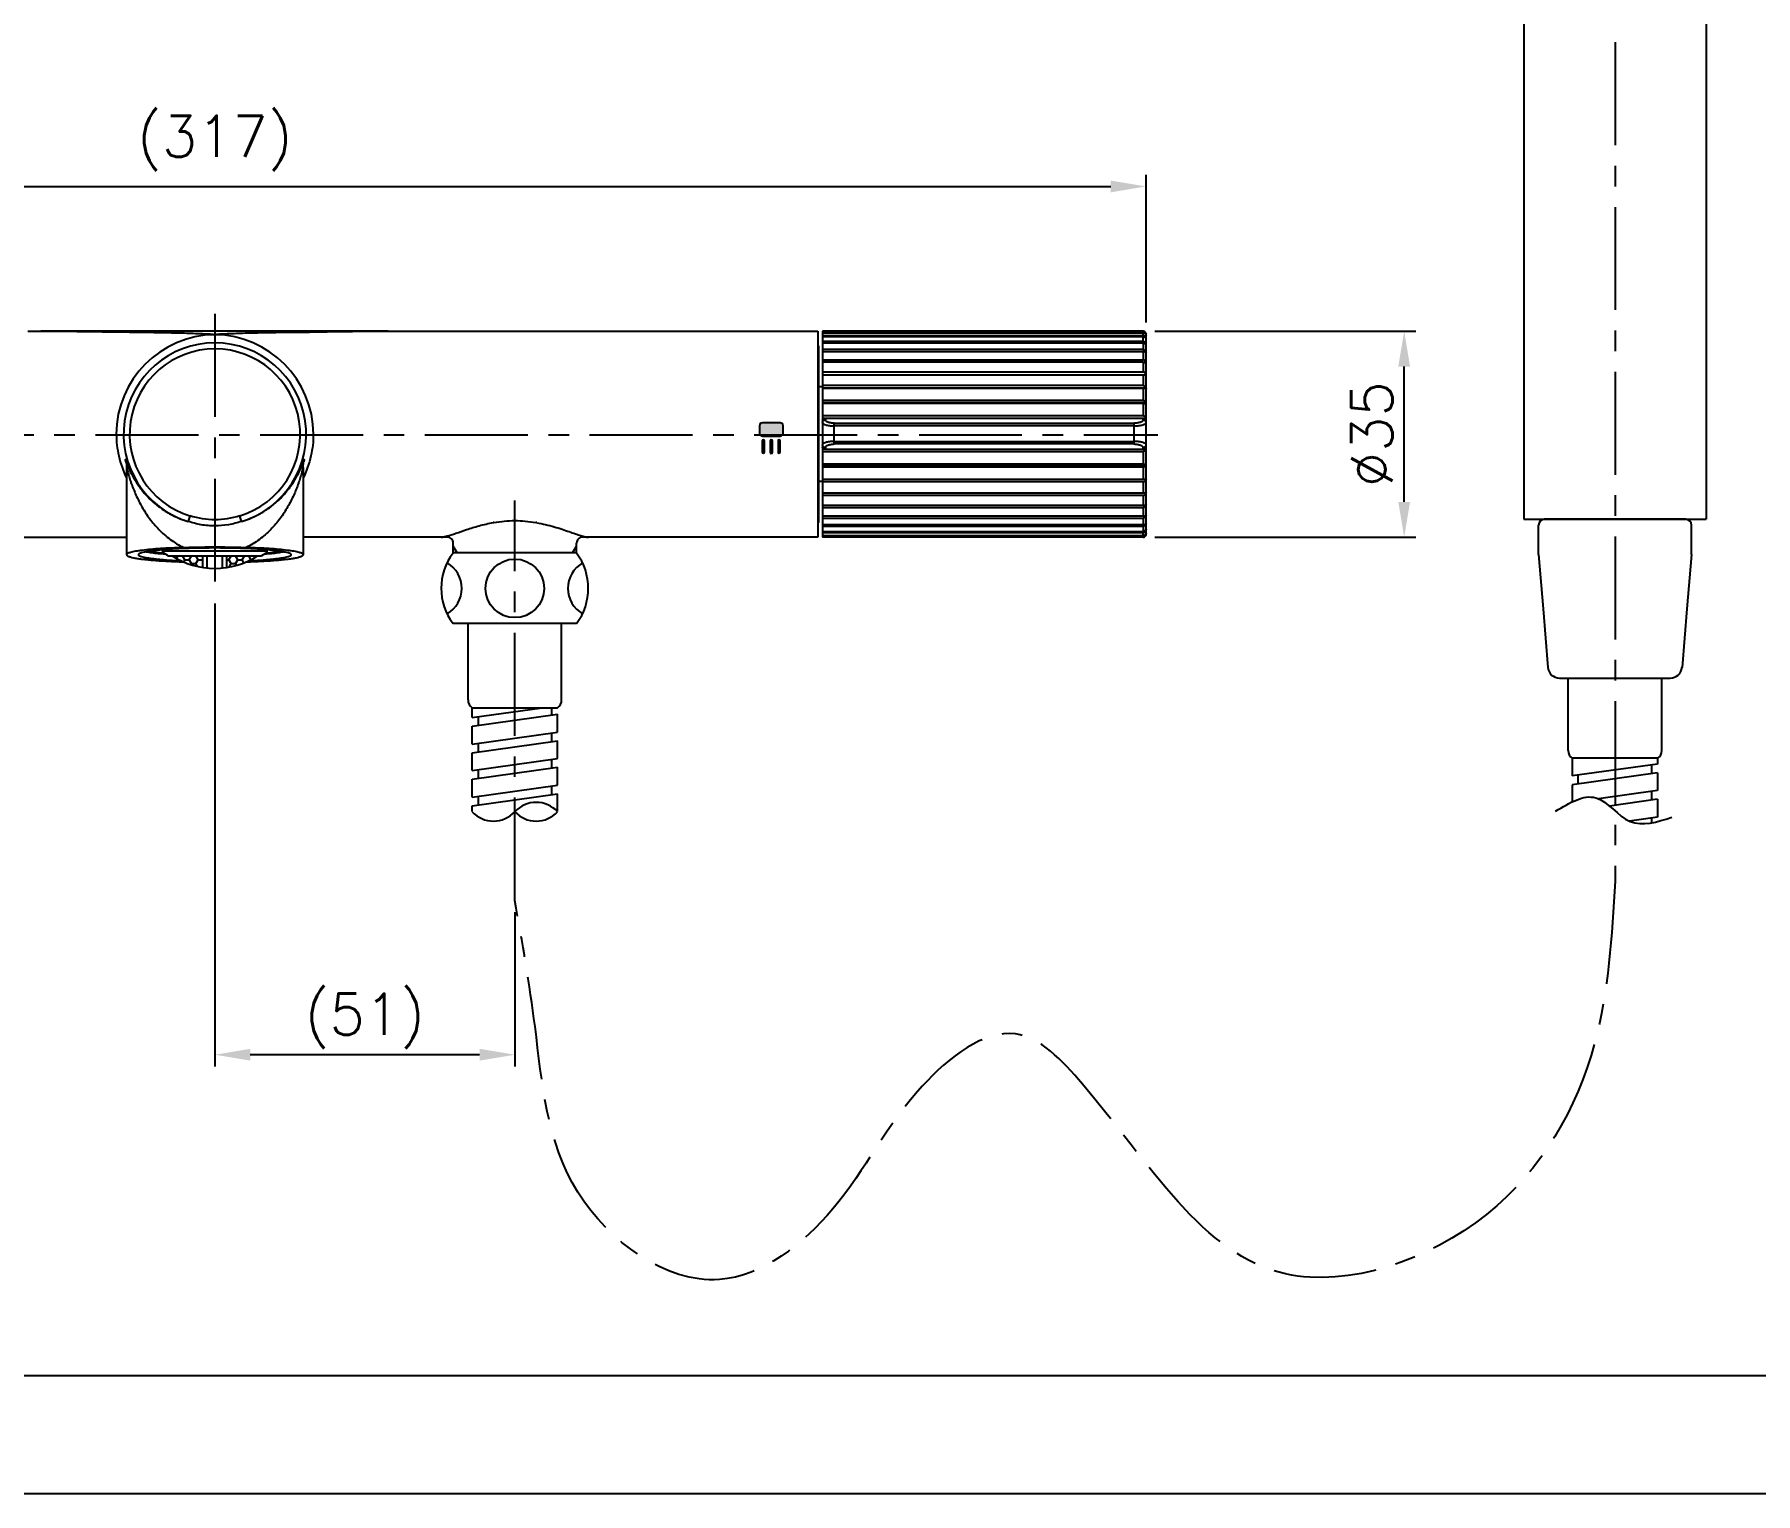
# Model space of a CAD drawing. Extents: x 19886 to 20306, y -169 to 128.
# Drawn here: x 19993.5 to 20139.8, y -168.7 to -44.7 of the extents above; entities that cross this region are included whole.
import ezdxf

# ---------------------------------------------------------------- set-up
doc = ezdxf.new("R2010")
doc.units = 0
doc.header["$LTSCALE"] = 7
doc.header["$MEASUREMENT"] = 0
doc.linetypes.add('CENTER', pattern=[2, 1.25, -0.25, 0.25, -0.25])
doc.layers.get('0').update_dxf_attribs({"color": 2, "linetype": 'CONTINUOUS'})
for name, color, linetype in [('CL', 1, 'CENTER'), ('D', 2, 'CONTINUOUS'), ('DIM', 2, 'CONTINUOUS'), ('DWG', 7, 'CONTINUOUS'), ('TXT', 4, 'CONTINUOUS'), ('인쇄', 7, 'CONTINUOUS')]:
    doc.layers.add(name, color=color, linetype=linetype)
doc.styles.add('GHS', font='romans', dxfattribs={"bigfont": 'ghs'})

# ---------------------------------------------------------------- blocks, each defined once
blk = doc.blocks.new('Block_5')
at = {"layer": '인쇄'}
h = blk.add_hatch(color=253, dxfattribs=at)
h.dxf.hatch_style = 2
edge = h.paths.add_edge_path()
edge.add_spline(control_points=[(15.74, 176.57), (15.63, 176.57), (15.55, 176.66), (15.55, 176.76), (15.55, 176.76), (15.55, 178.66), (15.55, 178.66), (15.55, 178.77), (15.63, 178.85), (15.74, 178.85), (15.74, 178.85), (15.74, 178.85), (15.74, 178.85), (15.84, 178.85), (15.93, 178.77), (15.93, 178.66), (15.93, 178.66), (15.93, 176.76), (15.93, 176.76), (15.93, 176.66), (15.84, 176.57), (15.74, 176.57), (15.74, 176.57), (15.74, 176.57), (15.74, 176.57)], knot_values=[0, 0, 0, 0, 1, 1, 1, 2, 2, 2, 3, 3, 3, 4, 4, 4, 5, 5, 5, 6, 6, 6, 7, 7, 7, 8, 8, 8, 8], degree=3, periodic=0)
h = blk.add_hatch(color=253, dxfattribs=at)
h.dxf.hatch_style = 2
edge = h.paths.add_edge_path()
edge.add_spline(control_points=[(17.08, 176.56), (16.97, 176.56), (16.89, 176.65), (16.89, 176.75), (16.89, 176.75), (16.89, 178.65), (16.89, 178.65), (16.89, 178.76), (16.97, 178.84), (17.08, 178.84), (17.08, 178.84), (17.08, 178.84), (17.08, 178.84), (17.18, 178.84), (17.27, 178.76), (17.27, 178.65), (17.27, 178.65), (17.27, 176.75), (17.27, 176.75), (17.27, 176.65), (17.18, 176.56), (17.08, 176.56), (17.08, 176.56), (17.08, 176.56), (17.08, 176.56)], knot_values=[0, 0, 0, 0, 1, 1, 1, 2, 2, 2, 3, 3, 3, 4, 4, 4, 5, 5, 5, 6, 6, 6, 7, 7, 7, 8, 8, 8, 8], degree=3, periodic=0)
h = blk.add_hatch(color=253, dxfattribs=at)
h.dxf.hatch_style = 2
edge = h.paths.add_edge_path()
edge.add_spline(control_points=[(18.42, 176.6), (18.31, 176.6), (18.23, 176.68), (18.23, 176.79), (18.23, 176.79), (18.23, 178.69), (18.23, 178.69), (18.23, 178.79), (18.31, 178.88), (18.42, 178.88), (18.42, 178.88), (18.42, 178.88), (18.42, 178.88), (18.52, 178.88), (18.61, 178.79), (18.61, 178.69), (18.61, 178.69), (18.61, 176.79), (18.61, 176.79), (18.61, 176.68), (18.52, 176.6), (18.42, 176.6), (18.42, 176.6), (18.42, 176.6), (18.42, 176.6)], knot_values=[0, 0, 0, 0, 1, 1, 1, 2, 2, 2, 3, 3, 3, 4, 4, 4, 5, 5, 5, 6, 6, 6, 7, 7, 7, 8, 8, 8, 8], degree=3, periodic=0)
for points in [[(15.74, 176.57), (15.63, 176.57), (15.55, 176.66), (15.55, 176.76), (15.55, 176.76), (15.55, 178.66), (15.55, 178.66), (15.55, 178.77), (15.63, 178.85), (15.74, 178.85), (15.74, 178.85), (15.74, 178.85), (15.74, 178.85), (15.84, 178.85), (15.93, 178.77), (15.93, 178.66), (15.93, 178.66), (15.93, 176.76), (15.93, 176.76), (15.93, 176.66), (15.84, 176.57), (15.74, 176.57), (15.74, 176.57), (15.74, 176.57), (15.74, 176.57)], [(17.08, 176.56), (16.97, 176.56), (16.89, 176.65), (16.89, 176.75), (16.89, 176.75), (16.89, 178.65), (16.89, 178.65), (16.89, 178.76), (16.97, 178.84), (17.08, 178.84), (17.08, 178.84), (17.08, 178.84), (17.08, 178.84), (17.18, 178.84), (17.27, 178.76), (17.27, 178.65), (17.27, 178.65), (17.27, 176.75), (17.27, 176.75), (17.27, 176.65), (17.18, 176.56), (17.08, 176.56), (17.08, 176.56), (17.08, 176.56), (17.08, 176.56)], [(18.42, 176.6), (18.31, 176.6), (18.23, 176.68), (18.23, 176.79), (18.23, 176.79), (18.23, 178.69), (18.23, 178.69), (18.23, 178.79), (18.31, 178.88), (18.42, 178.88), (18.42, 178.88), (18.42, 178.88), (18.42, 178.88), (18.52, 178.88), (18.61, 178.79), (18.61, 178.69), (18.61, 178.69), (18.61, 176.79), (18.61, 176.79), (18.61, 176.68), (18.52, 176.6), (18.42, 176.6), (18.42, 176.6), (18.42, 176.6), (18.42, 176.6)]]:
    blk.add_open_spline(points, degree=3, knots=[0, 0, 0, 0, 1, 1, 1, 2, 2, 2, 3, 3, 3, 4, 4, 4, 5, 5, 5, 6, 6, 6, 7, 7, 7, 8, 8, 8, 8], dxfattribs=at)
blk = doc.blocks.new('Block_4')
at = {"layer": '인쇄'}
h = blk.add_hatch(color=253, dxfattribs=at)
h.dxf.hatch_style = 2
edge = h.paths.add_edge_path()
edge.add_spline(control_points=[(18.58, 179.49), (18.58, 179.49), (15.58, 179.49), (15.58, 179.49), (15.3, 179.49), (15.08, 179.72), (15.08, 179.99), (15.08, 179.99), (15.08, 181.26), (15.08, 181.26), (15.08, 181.54), (15.3, 181.76), (15.58, 181.76), (15.58, 181.76), (18.58, 181.76), (18.58, 181.76), (18.85, 181.76), (19.08, 181.54), (19.08, 181.26), (19.08, 181.26), (19.08, 179.99), (19.08, 179.99), (19.08, 179.72), (18.85, 179.49), (18.58, 179.49)], knot_values=[0, 0, 0, 0, 1, 1, 1, 2, 2, 2, 3, 3, 3, 4, 4, 4, 5, 5, 5, 6, 6, 6, 7, 7, 7, 8, 8, 8, 8], degree=3, periodic=0)
blk.add_open_spline([(18.58, 179.49), (18.58, 179.49), (15.58, 179.49), (15.58, 179.49), (15.3, 179.49), (15.08, 179.72), (15.08, 179.99), (15.08, 179.99), (15.08, 181.26), (15.08, 181.26), (15.08, 181.54), (15.3, 181.76), (15.58, 181.76), (15.58, 181.76), (18.58, 181.76), (18.58, 181.76), (18.85, 181.76), (19.08, 181.54), (19.08, 181.26), (19.08, 181.26), (19.08, 179.99), (19.08, 179.99), (19.08, 179.72), (18.85, 179.49), (18.58, 179.49)], degree=3, knots=[0, 0, 0, 0, 1, 1, 1, 2, 2, 2, 3, 3, 3, 4, 4, 4, 5, 5, 5, 6, 6, 6, 7, 7, 7, 8, 8, 8, 8], dxfattribs=at)
blk.add_blockref('Block_5', (0, 0), dxfattribs=at)
blk = doc.blocks.new('BORDER')
blk.add_line((0, 0), (1, 0))

msp = doc.modelspace()

# ---------------------------------------------------------------- hatches: boundary and pattern name
at = {"layer": 'D', "ltscale": 0.6}
h = msp.add_hatch(dxfattribs=at)
h.set_pattern_fill('HONEY', color=256, scale=3)
h.set_pattern_definition([(0, (17337.24533, -596.2772), (0.5625, 0.324759526), [0.375, -0.75]), (120, (17337.24533, -596.2772), (-0.5625, 0.324759526), [0.375, -0.75]), (60, (17337.24533, -596.2772), (1e-16, 0.649519053), [-0.75, 0.375])])
h.paths.add_polyline_path([(20009.88, -89.98, 0.104208), (20012.49, -89), (20009.88, -89)])
h.paths.add_polyline_path([(20007.83, -89.98), (20007.83, -89), (20005.22, -89, 0.104208)])

# ---------------------------------------------------------------- linework, layer by layer
at = {"layer": 'CL'}
for p, q in [((20127.87, 24.65), (20127.87, -116.66)), ((20008.86, -68.44), (20008.86, -92.04)), ((19928.71, -78.71), (20089.01, -78.71)), ((20034.36, -118.29), (20034.36, -84.29))]:
    msp.add_line(p, q, dxfattribs=at)
msp.add_spline([(20127.87, -116.66), (20126.13, -130.42), (20116.95, -144.97), (20099.86, -150.03), (20082.6, -133.9), (20076.91, -129.63), (20068.99, -134.06), (20061.39, -144.5), (20051.74, -150.51), (20039.71, -143.07), (20036.07, -128.99), (20034.36, -118.29)], degree=3, dxfattribs=at)
at = {"layer": 'D', "ltscale": 0.6}
msp.add_line((20004.41, -88.57), (20013.31, -88.57), dxfattribs=at)
at = {"layer": 'D', "ltscale": 0.7}
for p, q in [((20029.45, -88.75), (20029.12, -88.18)), ((20039.26, -88.75), (20039.59, -88.18))]:
    msp.add_line(p, q, dxfattribs=at)
at = {"layer": 'D'}
for centre, start, end in [((20032.54, -109.08), 222.5796, 317.4204), ((20036.17, -112.41), 42.5796, 137.4204), ((20036.17, -109.08), 222.5796, 317.4204)]:
    msp.add_arc(centre, 2.46, start, end, dxfattribs=at)
at = {"layer": 'DIM', "ltscale": 0.6}
for p, q in [((20088.01, -69.16), (20088.01, -56.6)), ((19932.71, -57.6), (20085.01, -57.6)), ((20088.76, -69.91), (20110.95, -69.91)), ((20109.95, -84.41), (20109.95, -72.91)), ((20088.76, -87.41), (20110.95, -87.41)), ((20008.86, -93.04), (20008.86, -132.4)), ((20034.36, -119.29), (20034.36, -132.4)), ((20031.36, -131.4), (20011.86, -131.4))]:
    msp.add_line(p, q, dxfattribs=at)
for points in [[(20085.01, -57.1), (20085.01, -58.1), (20088.01, -57.6)], [(20109.45, -72.91), (20110.45, -72.91), (20109.95, -69.91)], [(20109.45, -84.41), (20110.45, -84.41), (20109.95, -87.41)], [(20011.86, -130.9), (20011.86, -131.9), (20008.86, -131.4)], [(20031.36, -130.9), (20031.36, -131.9), (20034.36, -131.4)]]:
    msp.add_solid(points, dxfattribs=at)
at = {"layer": 'DWG'}
for p, q in [((20120.12, -20.39), (20120.12, -85.89)), ((20135.62, -20.39), (20135.62, -85.89)), ((19992.97, -69.91), (19994.07, -69.9)), ((20023.6, -69.9), (19994.07, -69.9)), ((20008.86, -70.2), (20008.86, -71.41)), ((20023.6, -69.9), (20024.6, -69.9)), ((20024.6, -69.9), (20028.61, -69.91)), ((20028.61, -69.91), (20060.11, -69.91)), ((20060.11, -69.91), (20060.11, -87.41)), ((20087.76, -69.91), (20060.51, -69.91)), ((20060.51, -69.91), (20060.51, -87.41)), ((20088, -70.09), (20088.01, -70.16)), ((20088.01, -70.2), (20088.01, -70.16)), ((20060.16, -71.16), (20060.11, -71.11)), ((20060.16, -71.16), (20060.16, -86.16)), ((20088.01, -87.16), (20088.01, -70.26)), ((20060.51, -74.63), (20060.16, -74.63)), ((20001.31, -81.04), (20001.29, -80.94)), ((20001.33, -80.99), (20001.34, -80.99)), ((20001.36, -81.49), (20001.36, -88.9)), ((20016.36, -81.03), (20016.38, -80.99)), ((20016.36, -81.49), (20016.36, -88.9)), ((20016.41, -81), (20016.41, -81)), ((20060.51, -82.69), (20060.16, -82.69)), ((20006.73, -85.59), (20006.58, -86.08)), ((20011.13, -86.08), (20010.98, -85.59)), ((20060.16, -86.16), (20060.11, -86.21)), ((20120.12, -85.89), (20135.62, -85.89)), ((20121.87, -85.89), (20133.87, -85.89)), ((20133.87, -85.89), (20121.87, -85.89)), ((19957.61, -87.41), (20001.36, -87.41)), ((20008.86, -86.46), (20008.86, -88.24)), ((20025.81, -87.41), (20016.36, -87.42)), ((20028.61, -87.41), (20025.81, -87.41)), ((20028.64, -87.41), (20028.61, -87.41)), ((20060.11, -87.41), (20040.09, -87.41)), ((20087.76, -87.41), (20060.51, -87.41)), ((20087.76, -87.41), (20060.52, -87.41)), ((20121.37, -88.89), (20121.37, -86.39)), ((20134.37, -88.89), (20134.37, -86.39)), ((20004.41, -88.57), (20004.41, -88.49)), ((20004.85, -88.97), (20004.53, -88.78)), ((20004.97, -89), (20012.74, -89)), ((20007.83, -89.98), (20007.83, -89)), ((20008.21, -90.03), (20008.21, -89)), ((20009.51, -90.03), (20009.51, -89)), ((20009.88, -89.98), (20009.88, -89)), ((20012.86, -88.97), (20013.18, -88.78)), ((20013.31, -88.57), (20013.31, -88.49)), ((20029.11, -88.75), (20029.11, -87.91)), ((20039.61, -88.75), (20029.11, -88.75)), ((20039.61, -88.75), (20039.61, -87.91)), ((20121.37, -88.89), (20121.75, -93.49)), ((20134.37, -88.89), (20133.98, -93.49)), ((20121.75, -93.49), (20122.17, -98.48)), ((20133.98, -93.49), (20133.57, -98.48)), ((20039.6, -94.76), (20029.1, -94.76)), ((20030.38, -101.25), (20030.38, -94.76)), ((20038.33, -101.25), (20038.33, -94.76)), ((20123.16, -99.39), (20132.57, -99.39)), ((20123.89, -105.54), (20123.89, -99.39)), ((20131.84, -105.54), (20131.84, -99.39)), ((20030.73, -101.91), (20031.23, -101.91)), ((20030.73, -102.74), (20036.67, -101.91)), ((20030.73, -102.74), (20030.73, -101.91)), ((20031.23, -101.91), (20037.98, -101.91)), ((20037.48, -101.91), (20037.48, -102.53)), ((20030.73, -103.48), (20037.98, -102.46)), ((20030.73, -105), (20030.73, -103.48)), ((20031.23, -102.67), (20031.23, -103.41)), ((20037.98, -103.98), (20037.98, -102.46)), ((20030.73, -105), (20037.98, -103.98)), ((20030.73, -105.74), (20037.98, -104.72)), ((20031.23, -104.93), (20031.23, -105.67)), ((20037.48, -104.05), (20037.48, -104.79)), ((20037.98, -106.23), (20037.98, -104.72)), ((20030.73, -107.25), (20030.73, -105.74)), ((20030.73, -107.25), (20037.98, -106.23)), ((20037.48, -106.3), (20037.48, -107.04)), ((20131.49, -106.19), (20124.24, -106.2)), ((20124.24, -106.2), (20124.24, -107.71)), ((20131.49, -106.7), (20124.24, -107.71)), ((20130.99, -107.52), (20130.99, -106.77)), ((20131.49, -106.19), (20131.49, -106.7)), ((20030.73, -107.99), (20037.98, -106.97)), ((20030.73, -109.51), (20030.73, -107.99)), ((20031.23, -107.18), (20031.23, -107.92)), ((20037.98, -108.49), (20037.98, -106.97)), ((20131.49, -107.44), (20124.24, -108.45)), ((20124.74, -108.4), (20124.74, -107.64)), ((20131.49, -107.44), (20131.49, -108.95)), ((20030.73, -109.51), (20037.98, -108.49)), ((20030.73, -110.25), (20037.98, -109.23)), ((20031.23, -109.44), (20031.23, -110.18)), ((20037.48, -108.56), (20037.48, -109.3)), ((20037.98, -110.74), (20037.98, -109.23)), ((20124.24, -108.45), (20124.24, -109.91)), ((20131.49, -108.95), (20126.48, -109.65)), ((20131.49, -109.69), (20127.4, -110.27)), ((20130.99, -109.78), (20130.99, -109.02)), ((20131.49, -109.69), (20131.49, -111.21)), ((20030.73, -110.74), (20030.73, -110.25)), ((20131.49, -111.21), (20129.1, -111.54)), ((20130.99, -111.68), (20130.99, -111.28))]:
    msp.add_line(p, q, dxfattribs=at)
at = {"layer": 'DWG', "color": 2}
for p, q in [((20060.51, -69.99), (20087.76, -69.99)), ((20060.51, -70.03), (20087.76, -70.03)), ((20087.76, -69.91), (20087.76, -69.99)), ((20087.76, -70.28), (20087.76, -70.03)), ((20060.51, -70.28), (20087.76, -70.28)), ((20087.76, -70.37), (20060.51, -70.37)), ((20087.76, -70.78), (20060.51, -70.78)), ((20087.76, -70.91), (20060.51, -70.91)), ((20087.76, -71.47), (20060.51, -71.47)), ((20060.51, -71.64), (20087.76, -71.64)), ((20087.76, -70.78), (20087.76, -70.37)), ((20087.76, -70.91), (20087.76, -71.47)), ((20087.76, -71.64), (20087.76, -72.34)), ((20060.51, -72.34), (20087.76, -72.34)), ((20087.76, -72.54), (20060.51, -72.54)), ((20087.76, -72.54), (20087.76, -73.37)), ((20060.51, -73.37), (20087.76, -73.37)), ((20060.51, -73.6), (20087.76, -73.6)), ((20087.76, -74.52), (20060.51, -74.52)), ((20087.76, -73.6), (20087.76, -74.52)), ((20088.01, -74.76), (20060.51, -74.76)), ((20087.76, -74.78), (20060.51, -74.78)), ((20060.51, -75.78), (20087.76, -75.78)), ((20088.01, -75.99), (20060.51, -75.99)), ((20087.76, -76.05), (20060.51, -76.05)), ((20087.76, -74.78), (20087.76, -75.78)), ((20087.76, -76.05), (20087.76, -77.11)), ((20087.76, -77.11), (20060.51, -77.11)), ((20060.76, -77.29), (20087.76, -77.29)), ((20060.76, -77.29), (20060.76, -77.44)), ((20087.76, -77.44), (20087.76, -77.29)), ((20061.51, -77.73), (20087.01, -77.73)), ((20061.51, -79.49), (20061.51, -77.73)), ((20087.01, -77.95), (20061.51, -77.95)), ((20087.01, -79.49), (20087.01, -77.73)), ((20060.51, -80.13), (20087.76, -80.13)), ((20060.76, -79.8), (20060.76, -79.95)), ((20087.76, -79.95), (20060.76, -79.95)), ((20061.51, -79.28), (20087.01, -79.28)), ((20087.01, -79.49), (20061.51, -79.49)), ((20087.76, -79.95), (20087.76, -79.8)), ((20087.76, -80.13), (20087.76, -81.19)), ((20060.51, -81.19), (20087.76, -81.19)), ((20060.51, -81.25), (20088.01, -81.25)), ((20087.76, -81.46), (20060.51, -81.46)), ((20087.76, -81.46), (20087.76, -82.47)), ((20060.51, -82.47), (20087.76, -82.47)), ((20060.51, -82.48), (20088.01, -82.48)), ((20087.76, -82.72), (20060.51, -82.72)), ((20087.76, -82.72), (20087.76, -83.65)), ((20060.51, -83.65), (20087.76, -83.65)), ((20087.76, -83.88), (20060.51, -83.88)), ((20087.76, -84.71), (20060.51, -84.71)), ((20087.76, -83.88), (20087.76, -84.71)), ((20087.76, -84.92), (20060.51, -84.92)), ((20087.76, -85.63), (20060.51, -85.63)), ((20060.51, -85.8), (20087.76, -85.8)), ((20087.76, -84.92), (20087.76, -85.63)), ((20087.76, -85.8), (20087.76, -86.37)), ((20087.76, -86.37), (20060.51, -86.37)), ((20087.76, -86.5), (20060.51, -86.5)), ((20060.51, -86.92), (20087.76, -86.92)), ((20060.51, -87.01), (20087.76, -87.01)), ((20060.51, -87.27), (20087.76, -87.27)), ((20060.51, -87.32), (20087.76, -87.32)), ((20087.76, -86.5), (20087.76, -86.92)), ((20087.76, -87.27), (20087.76, -87.01)), ((20087.76, -87.32), (20087.76, -87.41))]:
    msp.add_line(p, q, dxfattribs=at)
at = {"layer": 'DWG'}
for points in [[(20001.31, -81.01), (20001.31, -81), (20001.31, -81.01), (20001.31, -81.04), (20001.32, -81.1), (20001.34, -81.18), (20001.35, -81.28), (20001.35, -81.41), (20001.36, -81.49)], [(20016.36, -81.49), (20016.36, -81.41), (20016.36, -81.28), (20016.38, -81.18), (20016.39, -81.1), (20016.4, -81.04), (20016.4, -81.01), (20016.41, -81)]]:
    msp.add_lwpolyline(points, dxfattribs=at)
msp.add_circle((20034.36, -91.76), 2.49, dxfattribs=at)
for centre, radius, start, end in [((20008.94, -78.66), 8.46, 90.5642, 180), ((20008.77, -78.66), 8.46, 360, 89.4357), ((20087.76, -70.16), 0.249, 19.359, 21.2649), ((20087.76, -70.16), 0.249, 16.1504, 19.3575), ((20008.86, -78.66), 7.76, 287.0361, 252.9639), ((20008.86, -78.66), 7.25, 287.0274, 252.9726), ((20011.82, -79.79), 4.74, 344.7823, 345.1898), ((20008.86, -78.65), 7.25, 252.9832, 287.0167), ((20034.56, -97.79), 11.8, 99.6777, 99.9284), ((20034.16, -97.73), 11.74, 80.0784, 80.3341), ((20034.15, -97.8), 11.81, 79.8988, 80.0785), ((20121.87, -86.39), 0.5, 90, 180), ((20133.87, -86.39), 0.5, 0, 90), ((20028.61, -87.91), 0.5, 0, 90.0869), ((20040.11, -87.91), 0.5, 89.9993, 180), ((20087.76, -87.16), 0.246, 321.8285, 343.7027), ((20087.76, -87.16), 0.249, 343.7166, 359.9395), ((20004.66, -88.57), 0.25, 180, 240), ((20004.97, -88.75), 0.25, 240, 270), ((20008.86, -83.3), 6.76, 237.4851, 270), ((20008.86, -83.3), 6.76, 270, 302.5149), ((20012.74, -88.75), 0.25, 270, 300), ((20013.06, -88.57), 0.25, 300, 0), ((20033.1, -91.76), 5, 143.0951, 216.8699), ((20035.6, -91.76), 5, 323.1301, 36.8699), ((20027.36, -91.76), 2.49, 299.7946, 60.2054), ((20041.36, -91.76), 2.49, 119.9406, 240.0594), ((20123.16, -98.39), 1, 184.7636, 270), ((20132.57, -98.39), 1, 270, 355.2364), ((20031.13, -101.27), 0.75, 178.2676, 237.8), ((20037.58, -101.27), 0.75, 302.2, 1.7324), ((20124.64, -105.56), 0.75, 178.2676, 237.8), ((20131.09, -105.56), 0.75, 302.2, 1.7324)]:
    msp.add_arc(centre, radius, start, end, dxfattribs=at)
at = {"layer": 'DWG', "color": 2}
for centre, radius, start, end in [((20087.76, -70.22), 0.226, 88.2676, 89.9979), ((20087.76, -87.09), 0.224, 270.0026, 271.8909)]:
    msp.add_arc(centre, radius, start, end, dxfattribs=at)
at = {"layer": 'DWG'}
for points, knots in [([(19994.07, -69.9), (19995.09, -69.9), (19996.59, -69.91), (19998.55, -69.93), (19999.94, -69.96), (20001.25, -69.97), (20002.49, -69.99), (20003.63, -70), (20004.68, -70.02), (20005.62, -70.04), (20006.45, -70.06), (20007.07, -70.08), (20007.5, -70.1), (20007.78, -70.11), (20008.03, -70.12), (20008.24, -70.13), (20008.43, -70.14), (20008.58, -70.15), (20008.69, -70.17), (20008.78, -70.18), (20008.83, -70.19), (20008.85, -70.2), (20008.86, -70.2), (20008.86, -70.2)], [0, 0, 0, 0, 0.206405, 0.30455, 0.398449, 0.487479, 0.571045, 0.648561, 0.71945, 0.783193, 0.839357, 0.88756, 0.908567, 0.927463, 0.94422, 0.958811, 0.97121, 0.98139, 0.989341, 0.99506, 0.998557, 0.999501, 1, 1, 1, 1]), ([(20008.86, -70.2), (20008.86, -70.2), (20008.86, -70.2), (20008.88, -70.19), (20008.93, -70.18), (20009.02, -70.17), (20009.13, -70.15), (20009.28, -70.14), (20009.47, -70.13), (20009.68, -70.12), (20009.93, -70.11), (20010.21, -70.1), (20010.64, -70.08), (20011.26, -70.06), (20012.08, -70.04), (20013.02, -70.02), (20014.06, -70), (20015.2, -69.99), (20016.43, -69.98), (20017.75, -69.96), (20019.13, -69.93), (20021.09, -69.91), (20022.59, -69.9), (20023.6, -69.9)], [0, 0, 0, 0, 0.000499, 0.001443, 0.00494, 0.010656, 0.018604, 0.028779, 0.041171, 0.055754, 0.072503, 0.091392, 0.112394, 0.160585, 0.216728, 0.280452, 0.351328, 0.428835, 0.512397, 0.60143, 0.695341, 0.79351, 1, 1, 1, 1]), ([(20087.99, -70.07), (20087.97, -70.02), (20087.91, -69.94), (20087.81, -69.91), (20087.76, -69.91)], [0, 0, 0, 0, 0.48215, 1, 1, 1, 1]), ([(20000.48, -78.66), (20000.48, -79.28), (20000.63, -80.57), (20001.06, -81.79), (20001.35, -82.39)], [0, 0, 0, 0, 0.483754, 1, 1, 1, 1]), ([(20017.23, -78.66), (20017.23, -79.28), (20017.08, -80.57), (20016.65, -81.79), (20016.36, -82.39)], [0, 0, 0, 0, 0.483755, 1, 1, 1, 1]), ([(20001.29, -80.94), (20001.28, -80.93), (20001.28, -80.91), (20001.27, -80.88), (20001.27, -80.85), (20001.26, -80.84), (20001.26, -80.82), (20001.26, -80.81), (20001.26, -80.81), (20001.26, -80.81), (20001.26, -80.81), (20001.26, -80.81), (20001.27, -80.81), (20001.27, -80.82), (20001.27, -80.83), (20001.28, -80.84), (20001.29, -80.86), (20001.3, -80.89), (20001.31, -80.93), (20001.32, -80.96), (20001.33, -80.99)], [0, 0, 0, 0, 0.101281, 0.189095, 0.262787, 0.321743, 0.365597, 0.394136, 0.402686, 0.407646, 0.410494, 0.4154, 0.423898, 0.436238, 0.472644, 0.524751, 0.592367, 0.674676, 0.770705, 1, 1, 1, 1]), ([(20001.34, -80.99), (20001.4, -81.17), (20001.56, -81.59), (20001.87, -82.24), (20002.3, -82.96), (20002.86, -83.69), (20003.56, -84.4), (20004.4, -85.07), (20005.42, -85.66), (20006.18, -85.95), (20006.58, -86.08)], [0, 0, 0, 0, 0.075827, 0.174651, 0.286072, 0.407119, 0.53768, 0.678868, 0.832527, 1, 1, 1, 1]), ([(20001.36, -81.49), (20001.36, -81.49), (20001.36, -81.48), (20001.36, -81.49), (20001.36, -81.49), (20001.36, -81.51), (20001.37, -81.52), (20001.37, -81.54), (20001.38, -81.57), (20001.39, -81.6), (20001.4, -81.63), (20001.41, -81.68), (20001.44, -81.78), (20001.48, -81.93), (20001.53, -82.14), (20001.6, -82.36), (20001.67, -82.6), (20001.75, -82.84), (20001.84, -83.08), (20001.97, -83.42), (20002.15, -83.84), (20002.39, -84.35), (20002.66, -84.85), (20002.97, -85.35), (20003.43, -86.01), (20003.96, -86.63), (20004.56, -87.2), (20005.06, -87.61), (20005.61, -87.98), (20006, -88.19), (20006.2, -88.29)], [0, 0, 0, 0, 0.000357, 0.000685, 0.001594, 0.00307, 0.005083, 0.007604, 0.010599, 0.014037, 0.017885, 0.02211, 0.031564, 0.053635, 0.078615, 0.105616, 0.134079, 0.163618, 0.193949, 0.224914, 0.288456, 0.353674, 0.420219, 0.487996, 0.556971, 0.698644, 0.77157, 0.846029, 0.922144, 1, 1, 1, 1]), ([(20011.13, -86.08), (20011.5, -85.96), (20012.2, -85.7), (20013.17, -85.16), (20014.01, -84.53), (20014.72, -83.84), (20015.3, -83.11), (20015.77, -82.38), (20016.12, -81.68), (20016.29, -81.23), (20016.36, -81.03)], [0, 0, 0, 0, 0.153414, 0.299219, 0.437268, 0.567978, 0.691649, 0.807886, 0.914048, 1, 1, 1, 1]), ([(20016.36, -81.49), (20016.36, -81.49), (20016.36, -81.48), (20016.35, -81.49), (20016.35, -81.49), (20016.35, -81.51), (20016.34, -81.52), (20016.34, -81.54), (20016.33, -81.57), (20016.32, -81.6), (20016.31, -81.63), (20016.3, -81.68), (20016.28, -81.74), (20016.26, -81.83), (20016.23, -81.96), (20016.18, -82.14), (20016.11, -82.36), (20016.04, -82.59), (20015.93, -82.92), (20015.78, -83.34), (20015.56, -83.84), (20015.32, -84.35), (20015.05, -84.85), (20014.74, -85.35), (20014.4, -85.84), (20014.02, -86.31), (20013.46, -86.93), (20012.66, -87.64), (20011.91, -88.1), (20011.51, -88.29)], [0, 0, 0, 0, 0.000395, 0.000667, 0.001506, 0.00292, 0.004891, 0.007389, 0.010377, 0.013816, 0.017669, 0.021897, 0.031345, 0.041905, 0.053364, 0.078357, 0.105381, 0.133842, 0.163371, 0.224737, 0.288282, 0.353512, 0.420093, 0.487914, 0.55695, 0.627209, 0.698775, 0.846129, 1, 1, 1, 1]), ([(20016.38, -80.99), (20016.39, -80.96), (20016.4, -80.92), (20016.42, -80.86), (20016.44, -80.82), (20016.44, -80.81), (20016.45, -80.8), (20016.45, -80.81), (20016.45, -80.82), (20016.45, -80.84), (20016.44, -80.86), (20016.44, -80.89), (20016.43, -80.93), (20016.42, -80.97), (20016.41, -81)], [0, 0, 0, 0, 0.206951, 0.364761, 0.464651, 0.49065, 0.500717, 0.510763, 0.536693, 0.578622, 0.635988, 0.708057, 0.793635, 1, 1, 1, 1]), ([(20008.86, -86.46), (20008.47, -86.46), (20007.7, -86.38), (20006.95, -86.19), (20006.58, -86.08)], [0, 0, 0, 0, 0.499833, 1, 1, 1, 1]), ([(20011.13, -86.08), (20010.76, -86.19), (20010.01, -86.38), (20009.24, -86.46), (20008.86, -86.46)], [0, 0, 0, 0, 0.500166, 1, 1, 1, 1]), ([(20028.61, -87.31), (20028.72, -87.28), (20028.96, -87.21), (20029.51, -87.02), (20030.29, -86.75), (20031.35, -86.42), (20032.12, -86.24), (20032.53, -86.17)], [0, 0, 0, 0, 0.085916, 0.186109, 0.422691, 0.697503, 1, 1, 1, 1]), ([(20032.58, -86.16), (20033.16, -86.06), (20034.35, -85.95), (20035.54, -86.06), (20036.13, -86.16)], [0, 0, 0, 0, 0.499985, 1, 1, 1, 1]), ([(20036.22, -86.18), (20036.72, -86.27), (20037.44, -86.44), (20038.35, -86.73), (20038.95, -86.93), (20039.48, -87.12), (20039.94, -87.27), (20040.26, -87.36), (20040.48, -87.4), (20040.57, -87.41), (20040.62, -87.41)], [0, 0, 0, 0, 0.334526, 0.486879, 0.626212, 0.749939, 0.855215, 0.939212, 0.972559, 1, 1, 1, 1]), ([(20028.1, -87.41), (20028.17, -87.41), (20028.34, -87.38), (20028.51, -87.34), (20028.6, -87.31)], [0, 0, 0, 0, 0.429348, 1, 1, 1, 1]), ([(20088, -87.23), (20087.99, -87.25), (20087.97, -87.3), (20087.91, -87.36), (20087.84, -87.4), (20087.78, -87.41), (20087.76, -87.41)], [0, 0, 0, 0, 0.23585, 0.480546, 0.736222, 1, 1, 1, 1]), ([(20087.76, -87.41), (20087.79, -87.41), (20087.87, -87.39), (20087.93, -87.34), (20087.95, -87.31)], [0, 0, 0, 0, 0.513069, 1, 1, 1, 1]), ([(20006.2, -88.29), (20005.86, -88.3), (20005.2, -88.33), (20004.26, -88.38), (20003.43, -88.44), (20002.82, -88.51), (20002.39, -88.57), (20002.12, -88.61), (20001.89, -88.65), (20001.71, -88.7), (20001.56, -88.75), (20001.46, -88.79), (20001.4, -88.82), (20001.37, -88.85), (20001.36, -88.88), (20001.36, -88.9)], [0, 0, 0, 0, 0.208235, 0.399459, 0.56941, 0.714339, 0.776433, 0.831173, 0.878301, 0.917631, 0.94907, 0.972706, 0.981739, 0.989089, 1, 1, 1, 1]), ([(20001.36, -88.9), (20001.36, -88.91), (20001.36, -88.94), (20001.39, -88.97), (20001.44, -89), (20001.5, -89.03), (20001.58, -89.06), (20001.73, -89.11), (20001.95, -89.16), (20002.26, -89.22), (20002.64, -89.27), (20003.07, -89.32), (20003.76, -89.39), (20004.74, -89.45), (20005.62, -89.49), (20006.12, -89.51), (20006.19, -89.51)], [0, 0, 0, 0, 0.0021971, 0.0049555, 0.0085816, 0.0132069, 0.0188866, 0.0256443, 0.0423982, 0.0634107, 0.0885295, 0.1175439, 0.1501964, 0.2251847, 0.3106982, 0.3247492, 0.3247492, 0.3247492, 0.3247492]), ([(20008.86, -88.33), (20008.43, -88.33), (20007.6, -88.34), (20006.4, -88.37), (20005.29, -88.42), (20004.44, -88.48), (20003.85, -88.54), (20003.47, -88.58), (20003.14, -88.63), (20002.87, -88.68), (20002.68, -88.72), (20002.55, -88.76), (20002.48, -88.79), (20002.43, -88.81), (20002.39, -88.84), (20002.36, -88.87), (20002.36, -88.89), (20002.36, -88.9)], [0, 0, 0, 0, 0.192686, 0.378017, 0.548948, 0.698991, 0.764378, 0.822511, 0.872862, 0.914998, 0.948604, 0.962159, 0.973553, 0.982826, 0.990092, 0.995612, 1, 1, 1, 1]), ([(20002.36, -88.9), (20002.36, -88.91), (20002.36, -88.93), (20002.39, -88.96), (20002.43, -88.99), (20002.48, -89.01), (20002.55, -89.04), (20002.68, -89.08), (20002.87, -89.12), (20003.14, -89.17), (20003.47, -89.22), (20003.85, -89.26), (20004.44, -89.32), (20005.15, -89.37), (20005.72, -89.4), (20005.96, -89.41)], [0, 0, 0, 0, 0.0043877, 0.0099078, 0.0171739, 0.0264473, 0.0378405, 0.0513955, 0.0850017, 0.1271375, 0.1774887, 0.2356218, 0.3010093, 0.4510521, 0.5596578, 0.5596578, 0.5596578, 0.5596578]), ([(20003.02, -88.65), (20003.17, -88.68), (20003.51, -88.73), (20004.04, -88.79), (20004.42, -88.82), (20004.61, -88.83)], [0, 0, 0, 0, 0.0784688, 0.1745057, 0.2747178, 0.2747178, 0.2747178, 0.2747178]), ([(20003.32, -88.6), (20003.45, -88.63), (20003.76, -88.68), (20004.15, -88.73), (20004.41, -88.75), (20004.5, -88.76)], [0, 0, 0, 0, 0.0728718, 0.1652783, 0.2142163, 0.2142163, 0.2142163, 0.2142163]), ([(20006.2, -88.29), (20006.63, -88.27), (20007.52, -88.25), (20008.4, -88.24), (20008.86, -88.24)], [0, 0, 0, 0, 0.490219, 1, 1, 1, 1]), ([(20008.86, -88.24), (20009.31, -88.24), (20010.19, -88.25), (20011.08, -88.27), (20011.51, -88.29)], [0, 0, 0, 0, 0.509786, 1, 1, 1, 1]), ([(20015.36, -88.9), (20015.36, -88.89), (20015.35, -88.87), (20015.32, -88.84), (20015.28, -88.81), (20015.23, -88.79), (20015.16, -88.76), (20015.03, -88.72), (20014.84, -88.68), (20014.57, -88.63), (20014.24, -88.58), (20013.86, -88.54), (20013.27, -88.48), (20012.42, -88.42), (20011.31, -88.37), (20010.11, -88.34), (20009.28, -88.33), (20008.86, -88.33)], [0, 0, 0, 0, 0.004388, 0.009908, 0.017174, 0.026447, 0.037841, 0.051396, 0.085002, 0.127138, 0.177489, 0.235622, 0.301009, 0.451052, 0.621983, 0.807314, 1, 1, 1, 1]), ([(20016.36, -88.9), (20016.36, -88.88), (20016.34, -88.85), (20016.31, -88.82), (20016.25, -88.79), (20016.15, -88.75), (20016, -88.7), (20015.82, -88.65), (20015.59, -88.61), (20015.32, -88.57), (20014.89, -88.51), (20014.28, -88.44), (20013.45, -88.38), (20012.51, -88.33), (20011.86, -88.3), (20011.51, -88.29)], [0, 0, 0, 0, 0.010911, 0.018261, 0.027294, 0.05093, 0.082369, 0.121699, 0.168827, 0.223567, 0.285661, 0.430591, 0.600542, 0.791765, 1, 1, 1, 1]), ([(20011.52, -89.51), (20011.59, -89.51), (20012.09, -89.49), (20012.97, -89.45), (20013.95, -89.39), (20014.64, -89.32), (20015.08, -89.27), (20015.45, -89.22), (20015.77, -89.16), (20015.99, -89.11), (20016.13, -89.06), (20016.21, -89.03), (20016.27, -89), (20016.32, -88.97), (20016.35, -88.94), (20016.36, -88.91), (20016.36, -88.9)], [0.6752511, 0.6752511, 0.6752511, 0.6752511, 0.6893018, 0.7748153, 0.8498036, 0.8824561, 0.9114705, 0.9365893, 0.9576018, 0.9743557, 0.9811134, 0.9867931, 0.9914184, 0.9950445, 0.9978029, 1, 1, 1, 1]), ([(20011.75, -89.41), (20011.99, -89.4), (20012.56, -89.37), (20013.27, -89.32), (20013.86, -89.26), (20014.24, -89.22), (20014.57, -89.17), (20014.84, -89.12), (20015.03, -89.08), (20015.16, -89.04), (20015.23, -89.01), (20015.28, -88.99), (20015.32, -88.96), (20015.35, -88.93), (20015.36, -88.91), (20015.36, -88.9)], [0.4403427, 0.4403427, 0.4403427, 0.4403427, 0.5489479, 0.6989907, 0.7643782, 0.8225113, 0.8728625, 0.9149983, 0.9486045, 0.9621595, 0.9735527, 0.9828261, 0.9900922, 0.9956123, 1, 1, 1, 1]), ([(20013.1, -88.83), (20013.29, -88.82), (20013.67, -88.79), (20014.2, -88.73), (20014.54, -88.68), (20014.69, -88.65)], [0.7252828, 0.7252828, 0.7252828, 0.7252828, 0.8254943, 0.9215312, 1, 1, 1, 1]), ([(20013.21, -88.76), (20013.3, -88.75), (20013.56, -88.73), (20013.96, -88.68), (20014.26, -88.63), (20014.39, -88.6)], [0.7857843, 0.7857843, 0.7857843, 0.7857843, 0.8347217, 0.9271282, 1, 1, 1, 1])]:
    msp.add_open_spline(points, degree=3, knots=knots, dxfattribs=at)
at = {"layer": 'DWG', "color": 2}
for points in [[(20087.83, -70), (20087.81, -69.99), (20087.78, -69.99), (20087.76, -69.99)], [(20087.99, -70.18), (20088, -70.21), (20088.01, -70.23), (20088.01, -70.26)], [(20087.83, -87), (20087.8, -87.01), (20087.78, -87.01), (20087.76, -87.01)], [(20087.83, -87.3), (20087.81, -87.31), (20087.79, -87.32), (20087.76, -87.32)], [(20087.99, -87.12), (20088, -87.1), (20088.01, -87.07), (20088.01, -87.05)]]:
    msp.add_open_spline(points, degree=3, dxfattribs=at)
for points, knots in [([(20087.76, -70.03), (20087.81, -70.03), (20087.91, -70.06), (20087.97, -70.14), (20087.99, -70.18)], [0, 0, 0, 0, 0.532582, 1, 1, 1, 1]), ([(20088.01, -70.26), (20088.01, -70.2), (20087.98, -70.12), (20087.91, -70.04), (20087.85, -70.01), (20087.83, -70)], [0, 0, 0, 0, 0.488614, 0.741477, 1, 1, 1, 1]), ([(20087.76, -70.28), (20087.79, -70.28), (20087.86, -70.3), (20087.94, -70.37), (20087.99, -70.46), (20088.01, -70.53), (20088.01, -70.56)], [0, 0, 0, 0, 0.252152, 0.502875, 0.751917, 1, 1, 1, 1]), ([(20087.76, -70.37), (20087.79, -70.37), (20087.86, -70.38), (20087.94, -70.42), (20087.99, -70.49), (20088.01, -70.54), (20088.01, -70.56)], [0, 0, 0, 0, 0.296652, 0.563368, 0.793265, 1, 1, 1, 1]), ([(20088.01, -71.07), (20088.01, -71.03), (20087.99, -70.96), (20087.94, -70.87), (20087.86, -70.8), (20087.79, -70.78), (20087.76, -70.78)], [0, 0, 0, 0, 0.250286, 0.500415, 0.750303, 1, 1, 1, 1]), ([(20087.76, -70.91), (20087.79, -70.91), (20087.85, -70.92), (20087.94, -70.95), (20087.99, -71), (20088.01, -71.05), (20088.01, -71.07)], [0, 0, 0, 0, 0.318441, 0.594528, 0.815816, 1, 1, 1, 1]), ([(20087.76, -71.47), (20087.79, -71.47), (20087.86, -71.49), (20087.94, -71.56), (20087.99, -71.65), (20088.01, -71.72), (20088.01, -71.76)], [0, 0, 0, 0, 0.250011, 0.500092, 0.750032, 1, 1, 1, 1]), ([(20088.01, -71.76), (20088.01, -71.74), (20087.99, -71.72), (20087.97, -71.69), (20087.92, -71.67), (20087.85, -71.65), (20087.79, -71.64), (20087.76, -71.64)], [0, 0, 0, 0, 0.154378, 0.251697, 0.367395, 0.655697, 1, 1, 1, 1]), ([(20088.01, -72.62), (20088.01, -72.59), (20087.99, -72.52), (20087.94, -72.43), (20087.86, -72.36), (20087.79, -72.34), (20087.76, -72.34)], [0, 0, 0, 0, 0.246899, 0.495282, 0.746403, 1, 1, 1, 1]), ([(20087.76, -72.54), (20087.79, -72.54), (20087.85, -72.55), (20087.92, -72.56), (20087.97, -72.58), (20087.99, -72.59), (20088.01, -72.61), (20088.01, -72.62)], [0, 0, 0, 0, 0.373224, 0.677338, 0.792577, 0.88251, 1, 1, 1, 1]), ([(20088.01, -73.63), (20088.01, -73.6), (20087.99, -73.53), (20087.94, -73.45), (20087.86, -73.38), (20087.79, -73.37), (20087.76, -73.37)], [0, 0, 0, 0, 0.240965, 0.486363, 0.739652, 1, 1, 1, 1]), ([(20087.76, -73.6), (20087.79, -73.6), (20087.85, -73.6), (20087.93, -73.61), (20087.98, -73.61), (20088, -73.62), (20088.01, -73.63), (20088.01, -73.63)], [0, 0, 0, 0, 0.398511, 0.717556, 0.918212, 0.972172, 1, 1, 1, 1]), ([(20087.76, -74.52), (20087.79, -74.52), (20087.86, -74.54), (20087.94, -74.59), (20087.99, -74.67), (20088.01, -74.73), (20088.01, -74.76)], [0, 0, 0, 0, 0.270617, 0.527411, 0.768285, 1, 1, 1, 1]), ([(20088.01, -74.76), (20088.01, -74.77), (20088, -74.77), (20087.99, -74.77), (20087.96, -74.77), (20087.94, -74.77), (20087.9, -74.78), (20087.84, -74.78), (20087.79, -74.78), (20087.76, -74.78)], [0, 0, 0, 0, 0.019409, 0.070419, 0.154525, 0.27136, 0.419288, 0.596044, 1, 1, 1, 1]), ([(20087.76, -75.78), (20087.79, -75.78), (20087.86, -75.79), (20087.94, -75.84), (20087.99, -75.91), (20088.01, -75.97), (20088.01, -75.99)], [0, 0, 0, 0, 0.284162, 0.546443, 0.781773, 1, 1, 1, 1]), ([(20087.76, -76.05), (20087.79, -76.05), (20087.85, -76.05), (20087.92, -76.04), (20087.97, -76.03), (20087.99, -76.02), (20088.01, -76), (20088.01, -75.99)], [0, 0, 0, 0, 0.384555, 0.695202, 0.810697, 0.898193, 1, 1, 1, 1]), ([(20060.51, -77.47), (20060.51, -77.45), (20060.52, -77.4), (20060.57, -77.34), (20060.66, -77.3), (20060.72, -77.29), (20060.76, -77.29)], [0, 0, 0, 0, 0.200066, 0.427136, 0.696414, 1, 1, 1, 1]), ([(20060.51, -77.67), (20060.51, -77.64), (20060.52, -77.58), (20060.57, -77.5), (20060.66, -77.45), (20060.72, -77.44), (20060.76, -77.44)], [0, 0, 0, 0, 0.232592, 0.489081, 0.752474, 1, 1, 1, 1]), ([(20061.51, -77.73), (20061.4, -77.73), (20061.26, -77.72), (20061.08, -77.68), (20060.97, -77.65), (20060.88, -77.6), (20060.81, -77.55), (20060.77, -77.5), (20060.76, -77.46), (20060.76, -77.44)], [0, 0, 0, 0, 0.351488, 0.50859, 0.646577, 0.762793, 0.857719, 0.934392, 1, 1, 1, 1]), ([(20087.76, -77.44), (20087.76, -77.46), (20087.75, -77.5), (20087.7, -77.55), (20087.64, -77.6), (20087.55, -77.65), (20087.43, -77.68), (20087.25, -77.72), (20087.11, -77.73), (20087.01, -77.73)], [0, 0, 0, 0, 0.065608, 0.142281, 0.237207, 0.353423, 0.49141, 0.648512, 1, 1, 1, 1]), ([(20088.01, -77.29), (20088.01, -77.27), (20087.99, -77.22), (20087.94, -77.16), (20087.85, -77.12), (20087.79, -77.11), (20087.76, -77.11)], [0, 0, 0, 0, 0.199903, 0.427005, 0.696501, 1, 1, 1, 1]), ([(20087.76, -77.29), (20087.79, -77.29), (20087.86, -77.3), (20087.94, -77.34), (20087.99, -77.4), (20088.01, -77.45), (20088.01, -77.47)], [0, 0, 0, 0, 0.303588, 0.572863, 0.799931, 1, 1, 1, 1]), ([(20087.76, -77.44), (20087.79, -77.44), (20087.85, -77.45), (20087.94, -77.5), (20087.99, -77.58), (20088.01, -77.64), (20088.01, -77.67)], [0, 0, 0, 0, 0.247526, 0.510919, 0.767408, 1, 1, 1, 1]), ([(20060.51, -77.67), (20060.51, -77.71), (20060.55, -77.76), (20060.61, -77.8), (20060.68, -77.83), (20060.79, -77.87), (20060.94, -77.9), (20061.11, -77.93), (20061.3, -77.95), (20061.44, -77.95), (20061.51, -77.95)], [0, 0, 0, 0, 0.111934, 0.154039, 0.202628, 0.319581, 0.462336, 0.627248, 0.80914, 1, 1, 1, 1]), ([(20087.01, -77.95), (20087.07, -77.95), (20087.21, -77.95), (20087.4, -77.93), (20087.58, -77.9), (20087.72, -77.87), (20087.83, -77.83), (20087.9, -77.8), (20087.96, -77.76), (20088.01, -77.71), (20088.01, -77.67)], [0, 0, 0, 0, 0.19086, 0.372752, 0.537664, 0.680419, 0.797372, 0.845961, 0.888066, 1, 1, 1, 1]), ([(20061.51, -79.28), (20061.44, -79.28), (20061.3, -79.28), (20061.11, -79.3), (20060.94, -79.33), (20060.79, -79.36), (20060.67, -79.41), (20060.58, -79.45), (20060.52, -79.5), (20060.51, -79.55), (20060.51, -79.56)], [0, 0, 0, 0, 0.189436, 0.37006, 0.533908, 0.675884, 0.792434, 0.883066, 0.949771, 1, 1, 1, 1]), ([(20060.76, -79.8), (20060.72, -79.8), (20060.66, -79.78), (20060.57, -79.73), (20060.52, -79.65), (20060.51, -79.59), (20060.51, -79.56)], [0, 0, 0, 0, 0.247921, 0.511503, 0.767814, 1, 1, 1, 1]), ([(20060.76, -79.95), (20060.72, -79.95), (20060.66, -79.94), (20060.57, -79.9), (20060.52, -79.84), (20060.51, -79.79), (20060.51, -79.77)], [0, 0, 0, 0, 0.304848, 0.574649, 0.801213, 1, 1, 1, 1]), ([(20060.76, -79.8), (20060.76, -79.7), (20060.91, -79.6), (20061.08, -79.55), (20061.21, -79.52), (20061.35, -79.5), (20061.45, -79.49), (20061.51, -79.49)], [0, 0, 0, 0, 0.344439, 0.484503, 0.643755, 0.817936, 1, 1, 1, 1]), ([(20088.01, -79.56), (20088.01, -79.55), (20087.99, -79.5), (20087.93, -79.45), (20087.84, -79.41), (20087.72, -79.36), (20087.58, -79.33), (20087.4, -79.3), (20087.21, -79.28), (20087.07, -79.28), (20087.01, -79.28)], [0, 0, 0, 0, 0.050228, 0.116951, 0.207597, 0.324149, 0.466121, 0.629952, 0.810547, 1, 1, 1, 1]), ([(20087.01, -79.49), (20087.06, -79.49), (20087.16, -79.5), (20087.3, -79.52), (20087.43, -79.55), (20087.6, -79.6), (20087.76, -79.7), (20087.76, -79.8)], [0, 0, 0, 0, 0.182082, 0.356238, 0.515475, 0.655536, 1, 1, 1, 1]), ([(20088.01, -79.56), (20088.01, -79.59), (20087.99, -79.65), (20087.94, -79.73), (20087.85, -79.78), (20087.79, -79.8), (20087.76, -79.8)], [0, 0, 0, 0, 0.232186, 0.488497, 0.752079, 1, 1, 1, 1]), ([(20088.01, -79.77), (20088.01, -79.79), (20087.99, -79.84), (20087.94, -79.9), (20087.85, -79.94), (20087.79, -79.95), (20087.76, -79.95)], [0, 0, 0, 0, 0.198784, 0.42535, 0.695155, 1, 1, 1, 1]), ([(20088.01, -79.95), (20088.01, -79.97), (20087.99, -80.02), (20087.94, -80.08), (20087.85, -80.12), (20087.79, -80.13), (20087.76, -80.13)], [0, 0, 0, 0, 0.198616, 0.425215, 0.695242, 1, 1, 1, 1]), ([(20087.76, -81.19), (20087.79, -81.19), (20087.85, -81.19), (20087.92, -81.2), (20087.97, -81.21), (20087.99, -81.22), (20088.01, -81.24), (20088.01, -81.25)], [0, 0, 0, 0, 0.382863, 0.692515, 0.807967, 0.895801, 1, 1, 1, 1]), ([(20088.01, -81.25), (20088.01, -81.27), (20087.99, -81.33), (20087.94, -81.4), (20087.86, -81.45), (20087.79, -81.46), (20087.76, -81.46)], [0, 0, 0, 0, 0.217392, 0.451761, 0.714148, 1, 1, 1, 1]), ([(20087.76, -82.47), (20087.79, -82.47), (20087.84, -82.47), (20087.9, -82.47), (20087.94, -82.47), (20087.96, -82.47), (20087.99, -82.48), (20088, -82.48), (20088.01, -82.48), (20088.01, -82.48)], [0, 0, 0, 0, 0.404433, 0.579636, 0.727388, 0.844128, 0.928207, 0.979516, 1, 1, 1, 1]), ([(20088.01, -82.48), (20088.01, -82.51), (20087.99, -82.57), (20087.94, -82.65), (20087.86, -82.71), (20087.79, -82.72), (20087.76, -82.72)], [0, 0, 0, 0, 0.23101, 0.471587, 0.728693, 1, 1, 1, 1]), ([(20087.76, -83.65), (20087.79, -83.65), (20087.85, -83.65), (20087.92, -83.64), (20087.96, -83.64), (20087.99, -83.63), (20088, -83.63), (20088.01, -83.62), (20088.01, -83.62)], [0, 0, 0, 0, 0.399677, 0.71947, 0.835678, 0.92023, 0.973615, 1, 1, 1, 1]), ([(20088.01, -83.62), (20088.01, -83.65), (20087.99, -83.72), (20087.94, -83.81), (20087.86, -83.87), (20087.79, -83.88), (20087.76, -83.88)], [0, 0, 0, 0, 0.240518, 0.485685, 0.739135, 1, 1, 1, 1]), ([(20087.76, -84.71), (20087.79, -84.71), (20087.85, -84.71), (20087.92, -84.7), (20087.97, -84.68), (20087.99, -84.67), (20088.01, -84.65), (20088.01, -84.64)], [0, 0, 0, 0, 0.374906, 0.68, 0.795281, 0.884834, 1, 1, 1, 1]), ([(20088.01, -84.64), (20088.01, -84.67), (20087.99, -84.74), (20087.94, -84.83), (20087.86, -84.9), (20087.79, -84.92), (20087.76, -84.92)], [0, 0, 0, 0, 0.246638, 0.494878, 0.746087, 1, 1, 1, 1]), ([(20087.76, -85.63), (20087.79, -85.63), (20087.85, -85.62), (20087.92, -85.6), (20087.97, -85.58), (20087.99, -85.55), (20088.01, -85.53), (20088.01, -85.51)], [0, 0, 0, 0, 0.346077, 0.635201, 0.750806, 0.847643, 1, 1, 1, 1]), ([(20088.01, -85.51), (20088.01, -85.55), (20087.99, -85.62), (20087.94, -85.71), (20087.86, -85.78), (20087.79, -85.8), (20087.76, -85.8)], [0, 0, 0, 0, 0.249829, 0.499738, 0.749911, 1, 1, 1, 1]), ([(20087.76, -86.37), (20087.79, -86.37), (20087.85, -86.36), (20087.94, -86.33), (20087.99, -86.28), (20088.01, -86.23), (20088.01, -86.21)], [0, 0, 0, 0, 0.319861, 0.596586, 0.81735, 1, 1, 1, 1]), ([(20088.01, -86.21), (20088.01, -86.25), (20087.99, -86.32), (20087.94, -86.41), (20087.86, -86.48), (20087.79, -86.5), (20087.76, -86.5)], [0, 0, 0, 0, 0.250341, 0.500482, 0.750333, 1, 1, 1, 1]), ([(20087.76, -86.92), (20087.79, -86.92), (20087.86, -86.91), (20087.94, -86.87), (20087.99, -86.8), (20088.01, -86.75), (20088.01, -86.73)], [0, 0, 0, 0, 0.297961, 0.565135, 0.794457, 1, 1, 1, 1]), ([(20087.76, -87.27), (20087.81, -87.27), (20087.91, -87.24), (20087.97, -87.16), (20087.99, -87.12)], [0, 0, 0, 0, 0.533494, 1, 1, 1, 1]), ([(20088.01, -86.73), (20088.01, -86.79), (20087.98, -86.88), (20087.9, -86.96), (20087.85, -86.99), (20087.83, -87)], [0, 0, 0, 0, 0.495125, 0.74679, 1, 1, 1, 1]), ([(20088.01, -87.05), (20088.01, -87.1), (20087.98, -87.19), (20087.91, -87.27), (20087.86, -87.3), (20087.83, -87.3)], [0, 0, 0, 0, 0.48916, 0.741902, 1, 1, 1, 1])]:
    msp.add_open_spline(points, degree=3, knots=knots, dxfattribs=at)
at = {"layer": 'DWG'}
msp.add_spline([(20122.82, -110.7), (20126.23, -109.56), (20129.16, -111.57), (20132.69, -111.22)], degree=3, dxfattribs=at)
at = {"layer": 'TXT'}
msp.add_line((20295.15, -158.7), (19917.15, -158.7), dxfattribs=at)

# ---------------------------------------------------------------- block references
at = {"xscale": 420, "yscale": 297, "zscale": 420}
msp.add_blockref('BORDER', (19886.15, -168.7), dxfattribs=at)
at = {"layer": 'DWG', "xscale": 0.5, "yscale": 0.5, "zscale": 0.5}
msp.add_blockref('Block_4', (20047.61, -168.57), dxfattribs=at)

# ---------------------------------------------------------------- texts
at = {"layer": 'DIM', "ltscale": 0.6, "char_height": 3.5, "attachment_point": 5, "style": 'GHS'}
for s, insert in [('\\A1;(317)', (20008.86, -53.93)), ('\\A1;(51)', (20021.61, -128.53))]:
    msp.add_mtext(s, dxfattribs=dict(at, insert=insert))
at = {"layer": 'DIM', "ltscale": 0.6, "insert": (20107.2, -78.66), "char_height": 3.5, "attachment_point": 5, "rotation": 90, "style": 'GHS'}
msp.add_mtext('\\A1;%%c35', dxfattribs=at)

doc.saveas('drawing.dxf')
